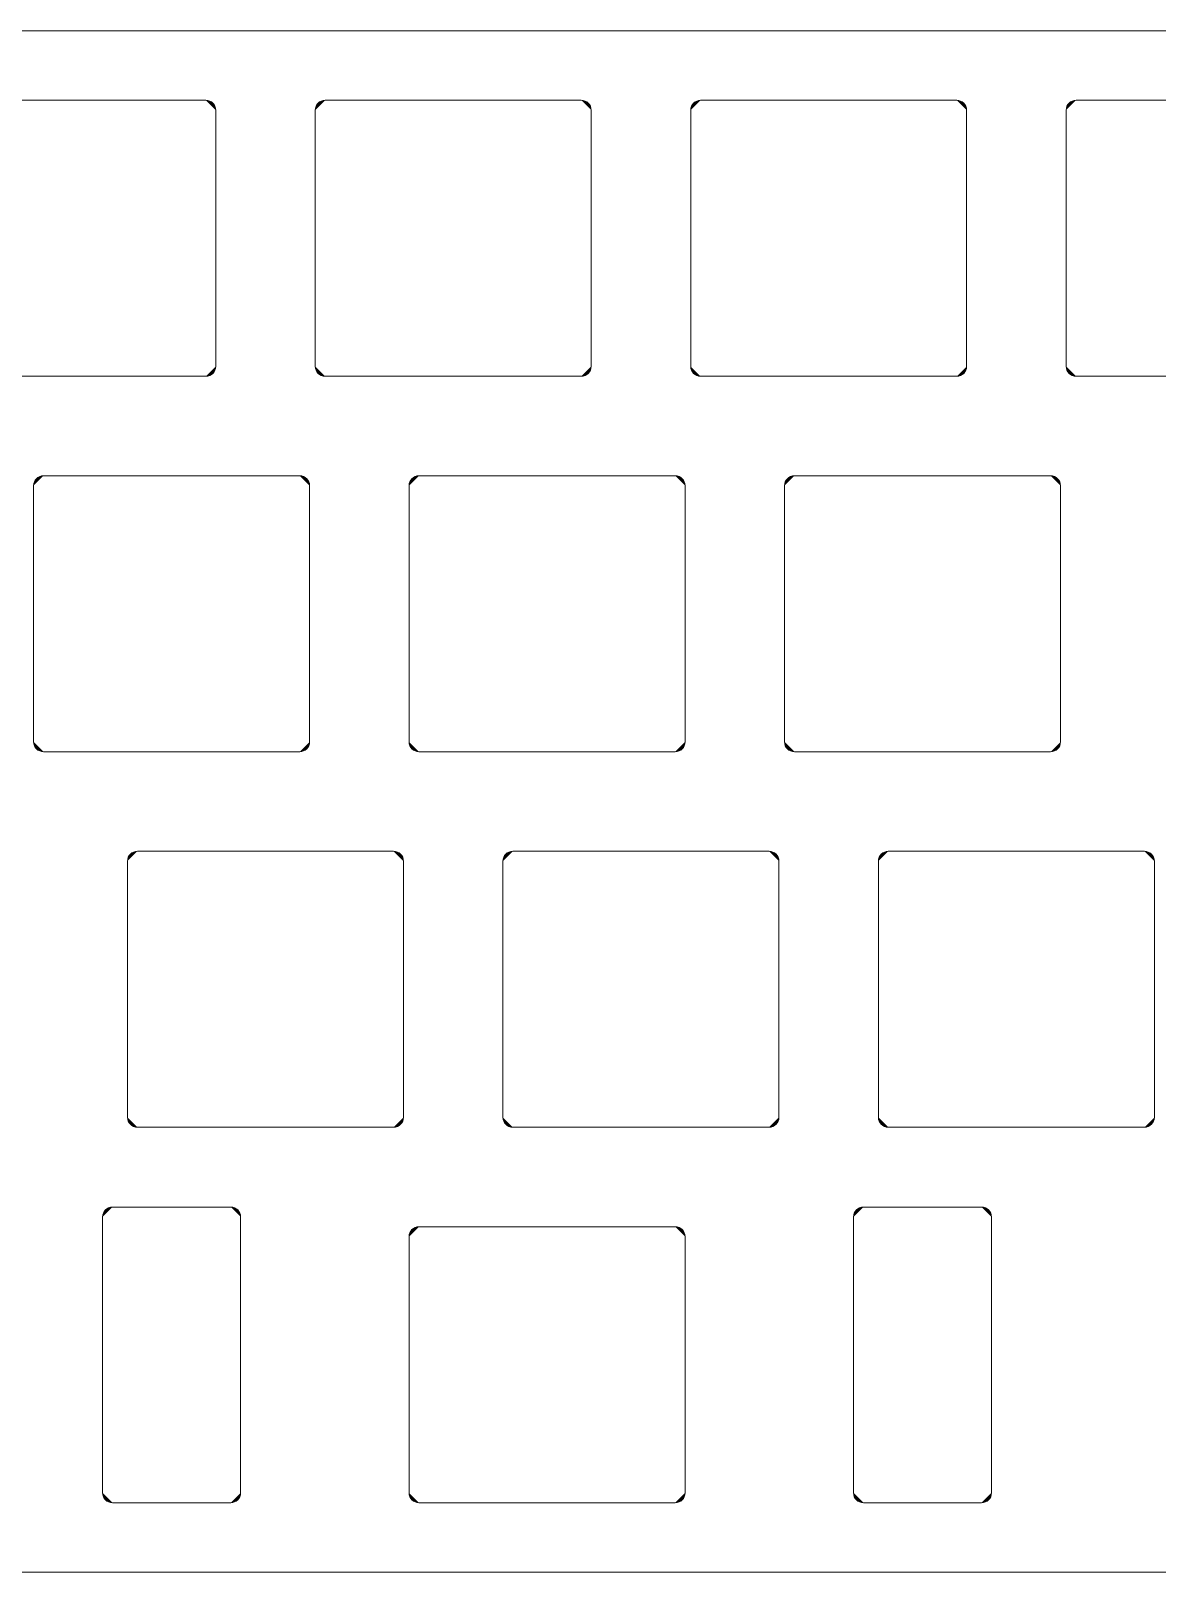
# Model space of a CAD drawing. Header units: millimetres. Extents: x 0 to 245, y 0 to 88.
# Drawn here: x 46.3 to 103.5, y 5.1 to 83.3 of the extents above; entities that cross this region are included whole.
import ezdxf

# ---------------------------------------------------------------- set-up
doc = ezdxf.new("R2010")
doc.units = ezdxf.units.MM
doc.header["$MEASUREMENT"] = 0
doc.layers.add('Layer 1', color=7, linetype='Continuous', lineweight=0)

# ---------------------------------------------------------------- blocks, each defined once
blk = doc.blocks.new('Block_1')
at = {"layer": 'Layer 1', "true_color": 0x2f2d31, "transparency": 33554687}
h = blk.add_hatch(color=250, dxfattribs=at)
h.dxf.hatch_style = 2
edge = h.paths.add_edge_path()
edge.add_spline(control_points=[(216.937, 83.292), (216.937, 83.292), (28.15, 83.292), (28.15, 83.292)], knot_values=[0, 0, 0, 0, 1, 1, 1, 1], degree=3, periodic=0)
edge.add_line((28.15, 83.292), (216.937, 83.292))
h = blk.add_hatch(color=250, dxfattribs=at)
h.dxf.hatch_style = 2
edge = h.paths.add_edge_path()
edge.add_spline(control_points=[(55.225, 79.767), (55.225, 79.767), (42.225, 79.767), (42.225, 79.767)], knot_values=[0, 0, 0, 0, 1, 1, 1, 1], degree=3, periodic=0)
edge.add_line((42.225, 79.767), (55.225, 79.767))
h = blk.add_hatch(color=250, dxfattribs=at)
h.dxf.hatch_style = 2
edge = h.paths.add_edge_path()
edge.add_spline(control_points=[(55.725, 79.267), (55.725, 79.543), (55.501, 79.767), (55.225, 79.767)], knot_values=[0, 0, 0, 0, 1, 1, 1, 1], degree=3, periodic=0)
edge.add_line((55.225, 79.767), (55.725, 79.267))
h = blk.add_hatch(color=250, dxfattribs=at)
h.dxf.hatch_style = 2
edge = h.paths.add_edge_path()
edge.add_spline(control_points=[(61.275, 79.767), (60.999, 79.767), (60.775, 79.543), (60.775, 79.267)], knot_values=[0, 0, 0, 0, 1, 1, 1, 1], degree=3, periodic=0)
edge.add_line((60.775, 79.267), (61.275, 79.767))
h = blk.add_hatch(color=250, dxfattribs=at)
h.dxf.hatch_style = 2
edge = h.paths.add_edge_path()
edge.add_spline(control_points=[(74.275, 79.767), (74.275, 79.767), (61.275, 79.767), (61.275, 79.767)], knot_values=[0, 0, 0, 0, 1, 1, 1, 1], degree=3, periodic=0)
edge.add_line((61.275, 79.767), (74.275, 79.767))
h = blk.add_hatch(color=250, dxfattribs=at)
h.dxf.hatch_style = 2
edge = h.paths.add_edge_path()
edge.add_spline(control_points=[(74.775, 79.267), (74.775, 79.543), (74.551, 79.767), (74.275, 79.767)], knot_values=[0, 0, 0, 0, 1, 1, 1, 1], degree=3, periodic=0)
edge.add_line((74.275, 79.767), (74.775, 79.267))
h = blk.add_hatch(color=250, dxfattribs=at)
h.dxf.hatch_style = 2
edge = h.paths.add_edge_path()
edge.add_spline(control_points=[(80.325, 79.767), (80.049, 79.767), (79.825, 79.543), (79.825, 79.267)], knot_values=[0, 0, 0, 0, 1, 1, 1, 1], degree=3, periodic=0)
edge.add_line((79.825, 79.267), (80.325, 79.767))
h = blk.add_hatch(color=250, dxfattribs=at)
h.dxf.hatch_style = 2
edge = h.paths.add_edge_path()
edge.add_spline(control_points=[(93.325, 79.767), (93.325, 79.767), (80.325, 79.767), (80.325, 79.767)], knot_values=[0, 0, 0, 0, 1, 1, 1, 1], degree=3, periodic=0)
edge.add_line((80.325, 79.767), (93.325, 79.767))
h = blk.add_hatch(color=250, dxfattribs=at)
h.dxf.hatch_style = 2
edge = h.paths.add_edge_path()
edge.add_spline(control_points=[(93.825, 79.267), (93.825, 79.543), (93.601, 79.767), (93.325, 79.767)], knot_values=[0, 0, 0, 0, 1, 1, 1, 1], degree=3, periodic=0)
edge.add_line((93.325, 79.767), (93.825, 79.267))
h = blk.add_hatch(color=250, dxfattribs=at)
h.dxf.hatch_style = 2
edge = h.paths.add_edge_path()
edge.add_spline(control_points=[(99.375, 79.767), (99.099, 79.767), (98.875, 79.543), (98.875, 79.267)], knot_values=[0, 0, 0, 0, 1, 1, 1, 1], degree=3, periodic=0)
edge.add_line((98.875, 79.267), (99.375, 79.767))
h = blk.add_hatch(color=250, dxfattribs=at)
h.dxf.hatch_style = 2
edge = h.paths.add_edge_path()
edge.add_spline(control_points=[(112.375, 79.767), (112.375, 79.767), (99.375, 79.767), (99.375, 79.767)], knot_values=[0, 0, 0, 0, 1, 1, 1, 1], degree=3, periodic=0)
edge.add_line((99.375, 79.767), (112.375, 79.767))
h = blk.add_hatch(color=250, dxfattribs=at)
h.dxf.hatch_style = 2
edge = h.paths.add_edge_path()
edge.add_spline(control_points=[(55.725, 66.267), (55.725, 66.267), (55.725, 79.267), (55.725, 79.267)], knot_values=[0, 0, 0, 0, 1, 1, 1, 1], degree=3, periodic=0)
edge.add_line((55.725, 79.267), (55.725, 66.267))
h = blk.add_hatch(color=250, dxfattribs=at)
h.dxf.hatch_style = 2
edge = h.paths.add_edge_path()
edge.add_spline(control_points=[(60.775, 79.267), (60.775, 79.267), (60.775, 66.267), (60.775, 66.267)], knot_values=[0, 0, 0, 0, 1, 1, 1, 1], degree=3, periodic=0)
edge.add_line((60.775, 66.267), (60.775, 79.267))
h = blk.add_hatch(color=250, dxfattribs=at)
h.dxf.hatch_style = 2
edge = h.paths.add_edge_path()
edge.add_spline(control_points=[(74.775, 66.267), (74.775, 66.267), (74.775, 79.267), (74.775, 79.267)], knot_values=[0, 0, 0, 0, 1, 1, 1, 1], degree=3, periodic=0)
edge.add_line((74.775, 79.267), (74.775, 66.267))
h = blk.add_hatch(color=250, dxfattribs=at)
h.dxf.hatch_style = 2
edge = h.paths.add_edge_path()
edge.add_spline(control_points=[(79.825, 79.267), (79.825, 79.267), (79.825, 66.267), (79.825, 66.267)], knot_values=[0, 0, 0, 0, 1, 1, 1, 1], degree=3, periodic=0)
edge.add_line((79.825, 66.267), (79.825, 79.267))
h = blk.add_hatch(color=250, dxfattribs=at)
h.dxf.hatch_style = 2
edge = h.paths.add_edge_path()
edge.add_spline(control_points=[(93.825, 66.267), (93.825, 66.267), (93.825, 79.267), (93.825, 79.267)], knot_values=[0, 0, 0, 0, 1, 1, 1, 1], degree=3, periodic=0)
edge.add_line((93.825, 79.267), (93.825, 66.267))
h = blk.add_hatch(color=250, dxfattribs=at)
h.dxf.hatch_style = 2
edge = h.paths.add_edge_path()
edge.add_spline(control_points=[(98.875, 79.267), (98.875, 79.267), (98.875, 66.267), (98.875, 66.267)], knot_values=[0, 0, 0, 0, 1, 1, 1, 1], degree=3, periodic=0)
edge.add_line((98.875, 66.267), (98.875, 79.267))
h = blk.add_hatch(color=250, dxfattribs=at)
h.dxf.hatch_style = 2
edge = h.paths.add_edge_path()
edge.add_spline(control_points=[(42.225, 65.767), (42.225, 65.767), (55.225, 65.767), (55.225, 65.767)], knot_values=[0, 0, 0, 0, 1, 1, 1, 1], degree=3, periodic=0)
edge.add_line((55.225, 65.767), (42.225, 65.767))
h = blk.add_hatch(color=250, dxfattribs=at)
h.dxf.hatch_style = 2
edge = h.paths.add_edge_path()
edge.add_spline(control_points=[(55.225, 65.767), (55.501, 65.767), (55.725, 65.991), (55.725, 66.267)], knot_values=[0, 0, 0, 0, 1, 1, 1, 1], degree=3, periodic=0)
edge.add_line((55.725, 66.267), (55.225, 65.767))
h = blk.add_hatch(color=250, dxfattribs=at)
h.dxf.hatch_style = 2
edge = h.paths.add_edge_path()
edge.add_spline(control_points=[(60.775, 66.267), (60.775, 65.991), (60.999, 65.767), (61.275, 65.767)], knot_values=[0, 0, 0, 0, 1, 1, 1, 1], degree=3, periodic=0)
edge.add_line((61.275, 65.767), (60.775, 66.267))
h = blk.add_hatch(color=250, dxfattribs=at)
h.dxf.hatch_style = 2
edge = h.paths.add_edge_path()
edge.add_spline(control_points=[(61.275, 65.767), (61.275, 65.767), (74.275, 65.767), (74.275, 65.767)], knot_values=[0, 0, 0, 0, 1, 1, 1, 1], degree=3, periodic=0)
edge.add_line((74.275, 65.767), (61.275, 65.767))
h = blk.add_hatch(color=250, dxfattribs=at)
h.dxf.hatch_style = 2
edge = h.paths.add_edge_path()
edge.add_spline(control_points=[(74.275, 65.767), (74.551, 65.767), (74.775, 65.991), (74.775, 66.267)], knot_values=[0, 0, 0, 0, 1, 1, 1, 1], degree=3, periodic=0)
edge.add_line((74.775, 66.267), (74.275, 65.767))
h = blk.add_hatch(color=250, dxfattribs=at)
h.dxf.hatch_style = 2
edge = h.paths.add_edge_path()
edge.add_spline(control_points=[(79.825, 66.267), (79.825, 65.991), (80.049, 65.767), (80.325, 65.767)], knot_values=[0, 0, 0, 0, 1, 1, 1, 1], degree=3, periodic=0)
edge.add_line((80.325, 65.767), (79.825, 66.267))
h = blk.add_hatch(color=250, dxfattribs=at)
h.dxf.hatch_style = 2
edge = h.paths.add_edge_path()
edge.add_spline(control_points=[(80.325, 65.767), (80.325, 65.767), (93.325, 65.767), (93.325, 65.767)], knot_values=[0, 0, 0, 0, 1, 1, 1, 1], degree=3, periodic=0)
edge.add_line((93.325, 65.767), (80.325, 65.767))
h = blk.add_hatch(color=250, dxfattribs=at)
h.dxf.hatch_style = 2
edge = h.paths.add_edge_path()
edge.add_spline(control_points=[(93.325, 65.767), (93.601, 65.767), (93.825, 65.991), (93.825, 66.267)], knot_values=[0, 0, 0, 0, 1, 1, 1, 1], degree=3, periodic=0)
edge.add_line((93.825, 66.267), (93.325, 65.767))
h = blk.add_hatch(color=250, dxfattribs=at)
h.dxf.hatch_style = 2
edge = h.paths.add_edge_path()
edge.add_spline(control_points=[(98.875, 66.267), (98.875, 65.991), (99.099, 65.767), (99.375, 65.767)], knot_values=[0, 0, 0, 0, 1, 1, 1, 1], degree=3, periodic=0)
edge.add_line((99.375, 65.767), (98.875, 66.267))
h = blk.add_hatch(color=250, dxfattribs=at)
h.dxf.hatch_style = 2
edge = h.paths.add_edge_path()
edge.add_spline(control_points=[(99.375, 65.767), (99.375, 65.767), (112.375, 65.767), (112.375, 65.767)], knot_values=[0, 0, 0, 0, 1, 1, 1, 1], degree=3, periodic=0)
edge.add_line((112.375, 65.767), (99.375, 65.767))
h = blk.add_hatch(color=250, dxfattribs=at)
h.dxf.hatch_style = 2
edge = h.paths.add_edge_path()
edge.add_spline(control_points=[(46.987, 60.717), (46.711, 60.717), (46.487, 60.493), (46.487, 60.217)], knot_values=[0, 0, 0, 0, 1, 1, 1, 1], degree=3, periodic=0)
edge.add_line((46.487, 60.217), (46.987, 60.717))
h = blk.add_hatch(color=250, dxfattribs=at)
h.dxf.hatch_style = 2
edge = h.paths.add_edge_path()
edge.add_spline(control_points=[(46.487, 60.217), (46.487, 60.217), (46.487, 47.217), (46.487, 47.217)], knot_values=[0, 0, 0, 0, 1, 1, 1, 1], degree=3, periodic=0)
edge.add_line((46.487, 47.217), (46.487, 60.217))
h = blk.add_hatch(color=250, dxfattribs=at)
h.dxf.hatch_style = 2
edge = h.paths.add_edge_path()
edge.add_spline(control_points=[(59.987, 60.717), (59.987, 60.717), (46.987, 60.717), (46.987, 60.717)], knot_values=[0, 0, 0, 0, 1, 1, 1, 1], degree=3, periodic=0)
edge.add_line((46.987, 60.717), (59.987, 60.717))
h = blk.add_hatch(color=250, dxfattribs=at)
h.dxf.hatch_style = 2
edge = h.paths.add_edge_path()
edge.add_spline(control_points=[(60.487, 60.217), (60.487, 60.493), (60.264, 60.717), (59.987, 60.717)], knot_values=[0, 0, 0, 0, 1, 1, 1, 1], degree=3, periodic=0)
edge.add_line((59.987, 60.717), (60.487, 60.217))
h = blk.add_hatch(color=250, dxfattribs=at)
h.dxf.hatch_style = 2
edge = h.paths.add_edge_path()
edge.add_spline(control_points=[(60.487, 47.217), (60.487, 47.217), (60.487, 60.217), (60.487, 60.217)], knot_values=[0, 0, 0, 0, 1, 1, 1, 1], degree=3, periodic=0)
edge.add_line((60.487, 60.217), (60.487, 47.217))
h = blk.add_hatch(color=250, dxfattribs=at)
h.dxf.hatch_style = 2
edge = h.paths.add_edge_path()
edge.add_spline(control_points=[(66.037, 60.717), (65.761, 60.717), (65.537, 60.493), (65.537, 60.217)], knot_values=[0, 0, 0, 0, 1, 1, 1, 1], degree=3, periodic=0)
edge.add_line((65.537, 60.217), (66.037, 60.717))
h = blk.add_hatch(color=250, dxfattribs=at)
h.dxf.hatch_style = 2
edge = h.paths.add_edge_path()
edge.add_spline(control_points=[(65.537, 60.217), (65.537, 60.217), (65.537, 47.217), (65.537, 47.217)], knot_values=[0, 0, 0, 0, 1, 1, 1, 1], degree=3, periodic=0)
edge.add_line((65.537, 47.217), (65.537, 60.217))
h = blk.add_hatch(color=250, dxfattribs=at)
h.dxf.hatch_style = 2
edge = h.paths.add_edge_path()
edge.add_spline(control_points=[(79.037, 60.717), (79.037, 60.717), (66.037, 60.717), (66.037, 60.717)], knot_values=[0, 0, 0, 0, 1, 1, 1, 1], degree=3, periodic=0)
edge.add_line((66.037, 60.717), (79.037, 60.717))
h = blk.add_hatch(color=250, dxfattribs=at)
h.dxf.hatch_style = 2
edge = h.paths.add_edge_path()
edge.add_spline(control_points=[(79.537, 60.217), (79.537, 60.493), (79.314, 60.717), (79.037, 60.717)], knot_values=[0, 0, 0, 0, 1, 1, 1, 1], degree=3, periodic=0)
edge.add_line((79.037, 60.717), (79.537, 60.217))
h = blk.add_hatch(color=250, dxfattribs=at)
h.dxf.hatch_style = 2
edge = h.paths.add_edge_path()
edge.add_spline(control_points=[(79.537, 47.217), (79.537, 47.217), (79.537, 60.217), (79.537, 60.217)], knot_values=[0, 0, 0, 0, 1, 1, 1, 1], degree=3, periodic=0)
edge.add_line((79.537, 60.217), (79.537, 47.217))
h = blk.add_hatch(color=250, dxfattribs=at)
h.dxf.hatch_style = 2
edge = h.paths.add_edge_path()
edge.add_spline(control_points=[(85.087, 60.717), (84.811, 60.717), (84.587, 60.493), (84.587, 60.217)], knot_values=[0, 0, 0, 0, 1, 1, 1, 1], degree=3, periodic=0)
edge.add_line((84.587, 60.217), (85.087, 60.717))
h = blk.add_hatch(color=250, dxfattribs=at)
h.dxf.hatch_style = 2
edge = h.paths.add_edge_path()
edge.add_spline(control_points=[(84.587, 60.217), (84.587, 60.217), (84.587, 47.217), (84.587, 47.217)], knot_values=[0, 0, 0, 0, 1, 1, 1, 1], degree=3, periodic=0)
edge.add_line((84.587, 47.217), (84.587, 60.217))
h = blk.add_hatch(color=250, dxfattribs=at)
h.dxf.hatch_style = 2
edge = h.paths.add_edge_path()
edge.add_spline(control_points=[(98.087, 60.717), (98.087, 60.717), (85.087, 60.717), (85.087, 60.717)], knot_values=[0, 0, 0, 0, 1, 1, 1, 1], degree=3, periodic=0)
edge.add_line((85.087, 60.717), (98.087, 60.717))
h = blk.add_hatch(color=250, dxfattribs=at)
h.dxf.hatch_style = 2
edge = h.paths.add_edge_path()
edge.add_spline(control_points=[(98.587, 60.217), (98.587, 60.493), (98.364, 60.717), (98.087, 60.717)], knot_values=[0, 0, 0, 0, 1, 1, 1, 1], degree=3, periodic=0)
edge.add_line((98.087, 60.717), (98.587, 60.217))
h = blk.add_hatch(color=250, dxfattribs=at)
h.dxf.hatch_style = 2
edge = h.paths.add_edge_path()
edge.add_spline(control_points=[(98.587, 47.217), (98.587, 47.217), (98.587, 60.217), (98.587, 60.217)], knot_values=[0, 0, 0, 0, 1, 1, 1, 1], degree=3, periodic=0)
edge.add_line((98.587, 60.217), (98.587, 47.217))
h = blk.add_hatch(color=250, dxfattribs=at)
h.dxf.hatch_style = 2
edge = h.paths.add_edge_path()
edge.add_spline(control_points=[(46.487, 47.217), (46.487, 46.941), (46.711, 46.717), (46.987, 46.717)], knot_values=[0, 0, 0, 0, 1, 1, 1, 1], degree=3, periodic=0)
edge.add_line((46.987, 46.717), (46.487, 47.217))
h = blk.add_hatch(color=250, dxfattribs=at)
h.dxf.hatch_style = 2
edge = h.paths.add_edge_path()
edge.add_spline(control_points=[(59.987, 46.717), (60.264, 46.717), (60.487, 46.941), (60.487, 47.217)], knot_values=[0, 0, 0, 0, 1, 1, 1, 1], degree=3, periodic=0)
edge.add_line((60.487, 47.217), (59.987, 46.717))
h = blk.add_hatch(color=250, dxfattribs=at)
h.dxf.hatch_style = 2
edge = h.paths.add_edge_path()
edge.add_spline(control_points=[(65.537, 47.217), (65.537, 46.941), (65.761, 46.717), (66.037, 46.717)], knot_values=[0, 0, 0, 0, 1, 1, 1, 1], degree=3, periodic=0)
edge.add_line((66.037, 46.717), (65.537, 47.217))
h = blk.add_hatch(color=250, dxfattribs=at)
h.dxf.hatch_style = 2
edge = h.paths.add_edge_path()
edge.add_spline(control_points=[(79.037, 46.717), (79.314, 46.717), (79.537, 46.941), (79.537, 47.217)], knot_values=[0, 0, 0, 0, 1, 1, 1, 1], degree=3, periodic=0)
edge.add_line((79.537, 47.217), (79.037, 46.717))
h = blk.add_hatch(color=250, dxfattribs=at)
h.dxf.hatch_style = 2
edge = h.paths.add_edge_path()
edge.add_spline(control_points=[(84.587, 47.217), (84.587, 46.941), (84.811, 46.717), (85.087, 46.717)], knot_values=[0, 0, 0, 0, 1, 1, 1, 1], degree=3, periodic=0)
edge.add_line((85.087, 46.717), (84.587, 47.217))
h = blk.add_hatch(color=250, dxfattribs=at)
h.dxf.hatch_style = 2
edge = h.paths.add_edge_path()
edge.add_spline(control_points=[(98.087, 46.717), (98.364, 46.717), (98.587, 46.941), (98.587, 47.217)], knot_values=[0, 0, 0, 0, 1, 1, 1, 1], degree=3, periodic=0)
edge.add_line((98.587, 47.217), (98.087, 46.717))
h = blk.add_hatch(color=250, dxfattribs=at)
h.dxf.hatch_style = 2
edge = h.paths.add_edge_path()
edge.add_spline(control_points=[(46.987, 46.717), (46.987, 46.717), (59.987, 46.717), (59.987, 46.717)], knot_values=[0, 0, 0, 0, 1, 1, 1, 1], degree=3, periodic=0)
edge.add_line((59.987, 46.717), (46.987, 46.717))
h = blk.add_hatch(color=250, dxfattribs=at)
h.dxf.hatch_style = 2
edge = h.paths.add_edge_path()
edge.add_spline(control_points=[(66.037, 46.717), (66.037, 46.717), (79.037, 46.717), (79.037, 46.717)], knot_values=[0, 0, 0, 0, 1, 1, 1, 1], degree=3, periodic=0)
edge.add_line((79.037, 46.717), (66.037, 46.717))
h = blk.add_hatch(color=250, dxfattribs=at)
h.dxf.hatch_style = 2
edge = h.paths.add_edge_path()
edge.add_spline(control_points=[(85.087, 46.717), (85.087, 46.717), (98.087, 46.717), (98.087, 46.717)], knot_values=[0, 0, 0, 0, 1, 1, 1, 1], degree=3, periodic=0)
edge.add_line((98.087, 46.717), (85.087, 46.717))
h = blk.add_hatch(color=250, dxfattribs=at)
h.dxf.hatch_style = 2
edge = h.paths.add_edge_path()
edge.add_spline(control_points=[(51.75, 41.667), (51.474, 41.667), (51.25, 41.443), (51.25, 41.167)], knot_values=[0, 0, 0, 0, 1, 1, 1, 1], degree=3, periodic=0)
edge.add_line((51.25, 41.167), (51.75, 41.667))
h = blk.add_hatch(color=250, dxfattribs=at)
h.dxf.hatch_style = 2
edge = h.paths.add_edge_path()
edge.add_spline(control_points=[(64.75, 41.667), (64.75, 41.667), (51.75, 41.667), (51.75, 41.667)], knot_values=[0, 0, 0, 0, 1, 1, 1, 1], degree=3, periodic=0)
edge.add_line((51.75, 41.667), (64.75, 41.667))
h = blk.add_hatch(color=250, dxfattribs=at)
h.dxf.hatch_style = 2
edge = h.paths.add_edge_path()
edge.add_spline(control_points=[(65.25, 41.167), (65.25, 41.443), (65.026, 41.667), (64.75, 41.667)], knot_values=[0, 0, 0, 0, 1, 1, 1, 1], degree=3, periodic=0)
edge.add_line((64.75, 41.667), (65.25, 41.167))
h = blk.add_hatch(color=250, dxfattribs=at)
h.dxf.hatch_style = 2
edge = h.paths.add_edge_path()
edge.add_spline(control_points=[(70.8, 41.667), (70.524, 41.667), (70.3, 41.443), (70.3, 41.167)], knot_values=[0, 0, 0, 0, 1, 1, 1, 1], degree=3, periodic=0)
edge.add_line((70.3, 41.167), (70.8, 41.667))
h = blk.add_hatch(color=250, dxfattribs=at)
h.dxf.hatch_style = 2
edge = h.paths.add_edge_path()
edge.add_spline(control_points=[(83.8, 41.667), (83.8, 41.667), (70.8, 41.667), (70.8, 41.667)], knot_values=[0, 0, 0, 0, 1, 1, 1, 1], degree=3, periodic=0)
edge.add_line((70.8, 41.667), (83.8, 41.667))
h = blk.add_hatch(color=250, dxfattribs=at)
h.dxf.hatch_style = 2
edge = h.paths.add_edge_path()
edge.add_spline(control_points=[(84.3, 41.167), (84.3, 41.443), (84.076, 41.667), (83.8, 41.667)], knot_values=[0, 0, 0, 0, 1, 1, 1, 1], degree=3, periodic=0)
edge.add_line((83.8, 41.667), (84.3, 41.167))
h = blk.add_hatch(color=250, dxfattribs=at)
h.dxf.hatch_style = 2
edge = h.paths.add_edge_path()
edge.add_spline(control_points=[(89.85, 41.667), (89.574, 41.667), (89.35, 41.443), (89.35, 41.167)], knot_values=[0, 0, 0, 0, 1, 1, 1, 1], degree=3, periodic=0)
edge.add_line((89.35, 41.167), (89.85, 41.667))
h = blk.add_hatch(color=250, dxfattribs=at)
h.dxf.hatch_style = 2
edge = h.paths.add_edge_path()
edge.add_spline(control_points=[(102.85, 41.667), (102.85, 41.667), (89.85, 41.667), (89.85, 41.667)], knot_values=[0, 0, 0, 0, 1, 1, 1, 1], degree=3, periodic=0)
edge.add_line((89.85, 41.667), (102.85, 41.667))
h = blk.add_hatch(color=250, dxfattribs=at)
h.dxf.hatch_style = 2
edge = h.paths.add_edge_path()
edge.add_spline(control_points=[(103.35, 41.167), (103.35, 41.443), (103.126, 41.667), (102.85, 41.667)], knot_values=[0, 0, 0, 0, 1, 1, 1, 1], degree=3, periodic=0)
edge.add_line((102.85, 41.667), (103.35, 41.167))
h = blk.add_hatch(color=250, dxfattribs=at)
h.dxf.hatch_style = 2
edge = h.paths.add_edge_path()
edge.add_spline(control_points=[(51.25, 41.167), (51.25, 41.167), (51.25, 28.167), (51.25, 28.167)], knot_values=[0, 0, 0, 0, 1, 1, 1, 1], degree=3, periodic=0)
edge.add_line((51.25, 28.167), (51.25, 41.167))
h = blk.add_hatch(color=250, dxfattribs=at)
h.dxf.hatch_style = 2
edge = h.paths.add_edge_path()
edge.add_spline(control_points=[(65.25, 28.167), (65.25, 28.167), (65.25, 41.167), (65.25, 41.167)], knot_values=[0, 0, 0, 0, 1, 1, 1, 1], degree=3, periodic=0)
edge.add_line((65.25, 41.167), (65.25, 28.167))
h = blk.add_hatch(color=250, dxfattribs=at)
h.dxf.hatch_style = 2
edge = h.paths.add_edge_path()
edge.add_spline(control_points=[(70.3, 41.167), (70.3, 41.167), (70.3, 28.167), (70.3, 28.167)], knot_values=[0, 0, 0, 0, 1, 1, 1, 1], degree=3, periodic=0)
edge.add_line((70.3, 28.167), (70.3, 41.167))
h = blk.add_hatch(color=250, dxfattribs=at)
h.dxf.hatch_style = 2
edge = h.paths.add_edge_path()
edge.add_spline(control_points=[(84.3, 28.167), (84.3, 28.167), (84.3, 41.167), (84.3, 41.167)], knot_values=[0, 0, 0, 0, 1, 1, 1, 1], degree=3, periodic=0)
edge.add_line((84.3, 41.167), (84.3, 28.167))
h = blk.add_hatch(color=250, dxfattribs=at)
h.dxf.hatch_style = 2
edge = h.paths.add_edge_path()
edge.add_spline(control_points=[(89.35, 41.167), (89.35, 41.167), (89.35, 28.167), (89.35, 28.167)], knot_values=[0, 0, 0, 0, 1, 1, 1, 1], degree=3, periodic=0)
edge.add_line((89.35, 28.167), (89.35, 41.167))
h = blk.add_hatch(color=250, dxfattribs=at)
h.dxf.hatch_style = 2
edge = h.paths.add_edge_path()
edge.add_spline(control_points=[(103.35, 28.167), (103.35, 28.167), (103.35, 41.167), (103.35, 41.167)], knot_values=[0, 0, 0, 0, 1, 1, 1, 1], degree=3, periodic=0)
edge.add_line((103.35, 41.167), (103.35, 28.167))
h = blk.add_hatch(color=250, dxfattribs=at)
h.dxf.hatch_style = 2
edge = h.paths.add_edge_path()
edge.add_spline(control_points=[(51.25, 28.167), (51.25, 27.891), (51.474, 27.667), (51.75, 27.667)], knot_values=[0, 0, 0, 0, 1, 1, 1, 1], degree=3, periodic=0)
edge.add_line((51.75, 27.667), (51.25, 28.167))
h = blk.add_hatch(color=250, dxfattribs=at)
h.dxf.hatch_style = 2
edge = h.paths.add_edge_path()
edge.add_spline(control_points=[(64.75, 27.667), (65.026, 27.667), (65.25, 27.891), (65.25, 28.167)], knot_values=[0, 0, 0, 0, 1, 1, 1, 1], degree=3, periodic=0)
edge.add_line((65.25, 28.167), (64.75, 27.667))
h = blk.add_hatch(color=250, dxfattribs=at)
h.dxf.hatch_style = 2
edge = h.paths.add_edge_path()
edge.add_spline(control_points=[(70.3, 28.167), (70.3, 27.891), (70.524, 27.667), (70.8, 27.667)], knot_values=[0, 0, 0, 0, 1, 1, 1, 1], degree=3, periodic=0)
edge.add_line((70.8, 27.667), (70.3, 28.167))
h = blk.add_hatch(color=250, dxfattribs=at)
h.dxf.hatch_style = 2
edge = h.paths.add_edge_path()
edge.add_spline(control_points=[(83.8, 27.667), (84.076, 27.667), (84.3, 27.891), (84.3, 28.167)], knot_values=[0, 0, 0, 0, 1, 1, 1, 1], degree=3, periodic=0)
edge.add_line((84.3, 28.167), (83.8, 27.667))
h = blk.add_hatch(color=250, dxfattribs=at)
h.dxf.hatch_style = 2
edge = h.paths.add_edge_path()
edge.add_spline(control_points=[(89.35, 28.167), (89.35, 27.891), (89.574, 27.667), (89.85, 27.667)], knot_values=[0, 0, 0, 0, 1, 1, 1, 1], degree=3, periodic=0)
edge.add_line((89.85, 27.667), (89.35, 28.167))
h = blk.add_hatch(color=250, dxfattribs=at)
h.dxf.hatch_style = 2
edge = h.paths.add_edge_path()
edge.add_spline(control_points=[(102.85, 27.667), (103.126, 27.667), (103.35, 27.891), (103.35, 28.167)], knot_values=[0, 0, 0, 0, 1, 1, 1, 1], degree=3, periodic=0)
edge.add_line((103.35, 28.167), (102.85, 27.667))
h = blk.add_hatch(color=250, dxfattribs=at)
h.dxf.hatch_style = 2
edge = h.paths.add_edge_path()
edge.add_spline(control_points=[(51.75, 27.667), (51.75, 27.667), (64.75, 27.667), (64.75, 27.667)], knot_values=[0, 0, 0, 0, 1, 1, 1, 1], degree=3, periodic=0)
edge.add_line((64.75, 27.667), (51.75, 27.667))
h = blk.add_hatch(color=250, dxfattribs=at)
h.dxf.hatch_style = 2
edge = h.paths.add_edge_path()
edge.add_spline(control_points=[(70.8, 27.667), (70.8, 27.667), (83.8, 27.667), (83.8, 27.667)], knot_values=[0, 0, 0, 0, 1, 1, 1, 1], degree=3, periodic=0)
edge.add_line((83.8, 27.667), (70.8, 27.667))
h = blk.add_hatch(color=250, dxfattribs=at)
h.dxf.hatch_style = 2
edge = h.paths.add_edge_path()
edge.add_spline(control_points=[(89.85, 27.667), (89.85, 27.667), (102.85, 27.667), (102.85, 27.667)], knot_values=[0, 0, 0, 0, 1, 1, 1, 1], degree=3, periodic=0)
edge.add_line((102.85, 27.667), (89.85, 27.667))
h = blk.add_hatch(color=250, dxfattribs=at)
h.dxf.hatch_style = 2
edge = h.paths.add_edge_path()
edge.add_spline(control_points=[(50.487, 23.617), (50.211, 23.617), (49.987, 23.393), (49.987, 23.117)], knot_values=[0, 0, 0, 0, 1, 1, 1, 1], degree=3, periodic=0)
edge.add_line((49.987, 23.117), (50.487, 23.617))
h = blk.add_hatch(color=250, dxfattribs=at)
h.dxf.hatch_style = 2
edge = h.paths.add_edge_path()
edge.add_spline(control_points=[(56.487, 23.617), (56.487, 23.617), (50.487, 23.617), (50.487, 23.617)], knot_values=[0, 0, 0, 0, 1, 1, 1, 1], degree=3, periodic=0)
edge.add_line((50.487, 23.617), (56.487, 23.617))
h = blk.add_hatch(color=250, dxfattribs=at)
h.dxf.hatch_style = 2
edge = h.paths.add_edge_path()
edge.add_spline(control_points=[(56.987, 23.117), (56.987, 23.393), (56.764, 23.617), (56.487, 23.617)], knot_values=[0, 0, 0, 0, 1, 1, 1, 1], degree=3, periodic=0)
edge.add_line((56.487, 23.617), (56.987, 23.117))
h = blk.add_hatch(color=250, dxfattribs=at)
h.dxf.hatch_style = 2
edge = h.paths.add_edge_path()
edge.add_spline(control_points=[(88.587, 23.617), (88.311, 23.617), (88.087, 23.393), (88.087, 23.117)], knot_values=[0, 0, 0, 0, 1, 1, 1, 1], degree=3, periodic=0)
edge.add_line((88.087, 23.117), (88.587, 23.617))
h = blk.add_hatch(color=250, dxfattribs=at)
h.dxf.hatch_style = 2
edge = h.paths.add_edge_path()
edge.add_spline(control_points=[(94.587, 23.617), (94.587, 23.617), (88.587, 23.617), (88.587, 23.617)], knot_values=[0, 0, 0, 0, 1, 1, 1, 1], degree=3, periodic=0)
edge.add_line((88.587, 23.617), (94.587, 23.617))
h = blk.add_hatch(color=250, dxfattribs=at)
h.dxf.hatch_style = 2
edge = h.paths.add_edge_path()
edge.add_spline(control_points=[(95.087, 23.117), (95.087, 23.393), (94.864, 23.617), (94.587, 23.617)], knot_values=[0, 0, 0, 0, 1, 1, 1, 1], degree=3, periodic=0)
edge.add_line((94.587, 23.617), (95.087, 23.117))
h = blk.add_hatch(color=250, dxfattribs=at)
h.dxf.hatch_style = 2
edge = h.paths.add_edge_path()
edge.add_spline(control_points=[(49.987, 23.117), (49.987, 23.117), (49.987, 9.117), (49.987, 9.117)], knot_values=[0, 0, 0, 0, 1, 1, 1, 1], degree=3, periodic=0)
edge.add_line((49.987, 9.117), (49.987, 23.117))
h = blk.add_hatch(color=250, dxfattribs=at)
h.dxf.hatch_style = 2
edge = h.paths.add_edge_path()
edge.add_spline(control_points=[(56.987, 9.117), (56.987, 9.117), (56.987, 23.117), (56.987, 23.117)], knot_values=[0, 0, 0, 0, 1, 1, 1, 1], degree=3, periodic=0)
edge.add_line((56.987, 23.117), (56.987, 9.117))
h = blk.add_hatch(color=250, dxfattribs=at)
h.dxf.hatch_style = 2
edge = h.paths.add_edge_path()
edge.add_spline(control_points=[(88.087, 23.117), (88.087, 23.117), (88.087, 9.117), (88.087, 9.117)], knot_values=[0, 0, 0, 0, 1, 1, 1, 1], degree=3, periodic=0)
edge.add_line((88.087, 9.117), (88.087, 23.117))
h = blk.add_hatch(color=250, dxfattribs=at)
h.dxf.hatch_style = 2
edge = h.paths.add_edge_path()
edge.add_spline(control_points=[(95.087, 9.117), (95.087, 9.117), (95.087, 23.117), (95.087, 23.117)], knot_values=[0, 0, 0, 0, 1, 1, 1, 1], degree=3, periodic=0)
edge.add_line((95.087, 23.117), (95.087, 9.117))
h = blk.add_hatch(color=250, dxfattribs=at)
h.dxf.hatch_style = 2
edge = h.paths.add_edge_path()
edge.add_spline(control_points=[(66.037, 22.617), (65.761, 22.617), (65.537, 22.393), (65.537, 22.117)], knot_values=[0, 0, 0, 0, 1, 1, 1, 1], degree=3, periodic=0)
edge.add_line((65.537, 22.117), (66.037, 22.617))
h = blk.add_hatch(color=250, dxfattribs=at)
h.dxf.hatch_style = 2
edge = h.paths.add_edge_path()
edge.add_spline(control_points=[(65.537, 22.117), (65.537, 22.117), (65.537, 9.117), (65.537, 9.117)], knot_values=[0, 0, 0, 0, 1, 1, 1, 1], degree=3, periodic=0)
edge.add_line((65.537, 9.117), (65.537, 22.117))
h = blk.add_hatch(color=250, dxfattribs=at)
h.dxf.hatch_style = 2
edge = h.paths.add_edge_path()
edge.add_spline(control_points=[(79.037, 22.617), (79.037, 22.617), (66.037, 22.617), (66.037, 22.617)], knot_values=[0, 0, 0, 0, 1, 1, 1, 1], degree=3, periodic=0)
edge.add_line((66.037, 22.617), (79.037, 22.617))
h = blk.add_hatch(color=250, dxfattribs=at)
h.dxf.hatch_style = 2
edge = h.paths.add_edge_path()
edge.add_spline(control_points=[(79.537, 22.117), (79.537, 22.393), (79.314, 22.617), (79.037, 22.617)], knot_values=[0, 0, 0, 0, 1, 1, 1, 1], degree=3, periodic=0)
edge.add_line((79.037, 22.617), (79.537, 22.117))
h = blk.add_hatch(color=250, dxfattribs=at)
h.dxf.hatch_style = 2
edge = h.paths.add_edge_path()
edge.add_spline(control_points=[(79.537, 9.117), (79.537, 9.117), (79.537, 22.117), (79.537, 22.117)], knot_values=[0, 0, 0, 0, 1, 1, 1, 1], degree=3, periodic=0)
edge.add_line((79.537, 22.117), (79.537, 9.117))
h = blk.add_hatch(color=250, dxfattribs=at)
h.dxf.hatch_style = 2
edge = h.paths.add_edge_path()
edge.add_spline(control_points=[(49.987, 9.117), (49.987, 8.841), (50.211, 8.617), (50.487, 8.617)], knot_values=[0, 0, 0, 0, 1, 1, 1, 1], degree=3, periodic=0)
edge.add_line((50.487, 8.617), (49.987, 9.117))
h = blk.add_hatch(color=250, dxfattribs=at)
h.dxf.hatch_style = 2
edge = h.paths.add_edge_path()
edge.add_spline(control_points=[(50.487, 8.617), (50.487, 8.617), (56.487, 8.617), (56.487, 8.617)], knot_values=[0, 0, 0, 0, 1, 1, 1, 1], degree=3, periodic=0)
edge.add_line((56.487, 8.617), (50.487, 8.617))
h = blk.add_hatch(color=250, dxfattribs=at)
h.dxf.hatch_style = 2
edge = h.paths.add_edge_path()
edge.add_spline(control_points=[(56.487, 8.617), (56.764, 8.617), (56.987, 8.841), (56.987, 9.117)], knot_values=[0, 0, 0, 0, 1, 1, 1, 1], degree=3, periodic=0)
edge.add_line((56.987, 9.117), (56.487, 8.617))
h = blk.add_hatch(color=250, dxfattribs=at)
h.dxf.hatch_style = 2
edge = h.paths.add_edge_path()
edge.add_spline(control_points=[(65.537, 9.117), (65.537, 8.841), (65.761, 8.617), (66.037, 8.617)], knot_values=[0, 0, 0, 0, 1, 1, 1, 1], degree=3, periodic=0)
edge.add_line((66.037, 8.617), (65.537, 9.117))
h = blk.add_hatch(color=250, dxfattribs=at)
h.dxf.hatch_style = 2
edge = h.paths.add_edge_path()
edge.add_spline(control_points=[(66.037, 8.617), (66.037, 8.617), (79.037, 8.617), (79.037, 8.617)], knot_values=[0, 0, 0, 0, 1, 1, 1, 1], degree=3, periodic=0)
edge.add_line((79.037, 8.617), (66.037, 8.617))
h = blk.add_hatch(color=250, dxfattribs=at)
h.dxf.hatch_style = 2
edge = h.paths.add_edge_path()
edge.add_spline(control_points=[(79.037, 8.617), (79.314, 8.617), (79.537, 8.841), (79.537, 9.117)], knot_values=[0, 0, 0, 0, 1, 1, 1, 1], degree=3, periodic=0)
edge.add_line((79.537, 9.117), (79.037, 8.617))
h = blk.add_hatch(color=250, dxfattribs=at)
h.dxf.hatch_style = 2
edge = h.paths.add_edge_path()
edge.add_spline(control_points=[(88.087, 9.117), (88.087, 8.841), (88.311, 8.617), (88.587, 8.617)], knot_values=[0, 0, 0, 0, 1, 1, 1, 1], degree=3, periodic=0)
edge.add_line((88.587, 8.617), (88.087, 9.117))
h = blk.add_hatch(color=250, dxfattribs=at)
h.dxf.hatch_style = 2
edge = h.paths.add_edge_path()
edge.add_spline(control_points=[(88.587, 8.617), (88.587, 8.617), (94.587, 8.617), (94.587, 8.617)], knot_values=[0, 0, 0, 0, 1, 1, 1, 1], degree=3, periodic=0)
edge.add_line((94.587, 8.617), (88.587, 8.617))
h = blk.add_hatch(color=250, dxfattribs=at)
h.dxf.hatch_style = 2
edge = h.paths.add_edge_path()
edge.add_spline(control_points=[(94.587, 8.617), (94.864, 8.617), (95.087, 8.841), (95.087, 9.117)], knot_values=[0, 0, 0, 0, 1, 1, 1, 1], degree=3, periodic=0)
edge.add_line((95.087, 9.117), (94.587, 8.617))
h = blk.add_hatch(color=250, dxfattribs=at)
h.dxf.hatch_style = 2
edge = h.paths.add_edge_path()
edge.add_spline(control_points=[(28.15, 5.092), (28.15, 5.092), (216.937, 5.092), (216.937, 5.092)], knot_values=[0, 0, 0, 0, 1, 1, 1, 1], degree=3, periodic=0)
edge.add_line((216.937, 5.092), (28.15, 5.092))
at = {"layer": 'Layer 1', "color": 250, "lineweight": 20, "true_color": 0x2f2d31}
for points in [[(216.937, 83.292), (216.937, 83.292), (28.15, 83.292), (28.15, 83.292)], [(55.225, 79.767), (55.225, 79.767), (42.225, 79.767), (42.225, 79.767)], [(55.725, 79.267), (55.725, 79.543), (55.501, 79.767), (55.225, 79.767)], [(61.275, 79.767), (60.999, 79.767), (60.775, 79.543), (60.775, 79.267)], [(74.275, 79.767), (74.275, 79.767), (61.275, 79.767), (61.275, 79.767)], [(74.775, 79.267), (74.775, 79.543), (74.551, 79.767), (74.275, 79.767)], [(80.325, 79.767), (80.049, 79.767), (79.825, 79.543), (79.825, 79.267)], [(93.325, 79.767), (93.325, 79.767), (80.325, 79.767), (80.325, 79.767)], [(93.825, 79.267), (93.825, 79.543), (93.601, 79.767), (93.325, 79.767)], [(99.375, 79.767), (99.099, 79.767), (98.875, 79.543), (98.875, 79.267)], [(112.375, 79.767), (112.375, 79.767), (99.375, 79.767), (99.375, 79.767)], [(55.725, 66.267), (55.725, 66.267), (55.725, 79.267), (55.725, 79.267)], [(60.775, 79.267), (60.775, 79.267), (60.775, 66.267), (60.775, 66.267)], [(74.775, 66.267), (74.775, 66.267), (74.775, 79.267), (74.775, 79.267)], [(79.825, 79.267), (79.825, 79.267), (79.825, 66.267), (79.825, 66.267)], [(93.825, 66.267), (93.825, 66.267), (93.825, 79.267), (93.825, 79.267)], [(98.875, 79.267), (98.875, 79.267), (98.875, 66.267), (98.875, 66.267)], [(42.225, 65.767), (42.225, 65.767), (55.225, 65.767), (55.225, 65.767)], [(55.225, 65.767), (55.501, 65.767), (55.725, 65.991), (55.725, 66.267)], [(60.775, 66.267), (60.775, 65.991), (60.999, 65.767), (61.275, 65.767)], [(61.275, 65.767), (61.275, 65.767), (74.275, 65.767), (74.275, 65.767)], [(74.275, 65.767), (74.551, 65.767), (74.775, 65.991), (74.775, 66.267)], [(79.825, 66.267), (79.825, 65.991), (80.049, 65.767), (80.325, 65.767)], [(80.325, 65.767), (80.325, 65.767), (93.325, 65.767), (93.325, 65.767)], [(93.325, 65.767), (93.601, 65.767), (93.825, 65.991), (93.825, 66.267)], [(98.875, 66.267), (98.875, 65.991), (99.099, 65.767), (99.375, 65.767)], [(99.375, 65.767), (99.375, 65.767), (112.375, 65.767), (112.375, 65.767)], [(46.987, 60.717), (46.711, 60.717), (46.487, 60.493), (46.487, 60.217)], [(46.487, 60.217), (46.487, 60.217), (46.487, 47.217), (46.487, 47.217)], [(59.987, 60.717), (59.987, 60.717), (46.987, 60.717), (46.987, 60.717)], [(60.487, 60.217), (60.487, 60.493), (60.264, 60.717), (59.987, 60.717)], [(60.487, 47.217), (60.487, 47.217), (60.487, 60.217), (60.487, 60.217)], [(66.037, 60.717), (65.761, 60.717), (65.537, 60.493), (65.537, 60.217)], [(65.537, 60.217), (65.537, 60.217), (65.537, 47.217), (65.537, 47.217)], [(79.037, 60.717), (79.037, 60.717), (66.037, 60.717), (66.037, 60.717)], [(79.537, 60.217), (79.537, 60.493), (79.314, 60.717), (79.037, 60.717)], [(79.537, 47.217), (79.537, 47.217), (79.537, 60.217), (79.537, 60.217)], [(85.087, 60.717), (84.811, 60.717), (84.587, 60.493), (84.587, 60.217)], [(84.587, 60.217), (84.587, 60.217), (84.587, 47.217), (84.587, 47.217)], [(98.087, 60.717), (98.087, 60.717), (85.087, 60.717), (85.087, 60.717)], [(98.587, 60.217), (98.587, 60.493), (98.364, 60.717), (98.087, 60.717)], [(98.587, 47.217), (98.587, 47.217), (98.587, 60.217), (98.587, 60.217)], [(46.487, 47.217), (46.487, 46.941), (46.711, 46.717), (46.987, 46.717)], [(59.987, 46.717), (60.264, 46.717), (60.487, 46.941), (60.487, 47.217)], [(65.537, 47.217), (65.537, 46.941), (65.761, 46.717), (66.037, 46.717)], [(79.037, 46.717), (79.314, 46.717), (79.537, 46.941), (79.537, 47.217)], [(84.587, 47.217), (84.587, 46.941), (84.811, 46.717), (85.087, 46.717)], [(98.087, 46.717), (98.364, 46.717), (98.587, 46.941), (98.587, 47.217)], [(46.987, 46.717), (46.987, 46.717), (59.987, 46.717), (59.987, 46.717)], [(66.037, 46.717), (66.037, 46.717), (79.037, 46.717), (79.037, 46.717)], [(85.087, 46.717), (85.087, 46.717), (98.087, 46.717), (98.087, 46.717)], [(51.75, 41.667), (51.474, 41.667), (51.25, 41.443), (51.25, 41.167)], [(64.75, 41.667), (64.75, 41.667), (51.75, 41.667), (51.75, 41.667)], [(65.25, 41.167), (65.25, 41.443), (65.026, 41.667), (64.75, 41.667)], [(70.8, 41.667), (70.524, 41.667), (70.3, 41.443), (70.3, 41.167)], [(83.8, 41.667), (83.8, 41.667), (70.8, 41.667), (70.8, 41.667)], [(84.3, 41.167), (84.3, 41.443), (84.076, 41.667), (83.8, 41.667)], [(89.85, 41.667), (89.574, 41.667), (89.35, 41.443), (89.35, 41.167)], [(102.85, 41.667), (102.85, 41.667), (89.85, 41.667), (89.85, 41.667)], [(103.35, 41.167), (103.35, 41.443), (103.126, 41.667), (102.85, 41.667)], [(51.25, 41.167), (51.25, 41.167), (51.25, 28.167), (51.25, 28.167)], [(65.25, 28.167), (65.25, 28.167), (65.25, 41.167), (65.25, 41.167)], [(70.3, 41.167), (70.3, 41.167), (70.3, 28.167), (70.3, 28.167)], [(84.3, 28.167), (84.3, 28.167), (84.3, 41.167), (84.3, 41.167)], [(89.35, 41.167), (89.35, 41.167), (89.35, 28.167), (89.35, 28.167)], [(103.35, 28.167), (103.35, 28.167), (103.35, 41.167), (103.35, 41.167)], [(51.25, 28.167), (51.25, 27.891), (51.474, 27.667), (51.75, 27.667)], [(64.75, 27.667), (65.026, 27.667), (65.25, 27.891), (65.25, 28.167)], [(70.3, 28.167), (70.3, 27.891), (70.524, 27.667), (70.8, 27.667)], [(83.8, 27.667), (84.076, 27.667), (84.3, 27.891), (84.3, 28.167)], [(89.35, 28.167), (89.35, 27.891), (89.574, 27.667), (89.85, 27.667)], [(102.85, 27.667), (103.126, 27.667), (103.35, 27.891), (103.35, 28.167)], [(51.75, 27.667), (51.75, 27.667), (64.75, 27.667), (64.75, 27.667)], [(70.8, 27.667), (70.8, 27.667), (83.8, 27.667), (83.8, 27.667)], [(89.85, 27.667), (89.85, 27.667), (102.85, 27.667), (102.85, 27.667)], [(50.487, 23.617), (50.211, 23.617), (49.987, 23.393), (49.987, 23.117)], [(56.487, 23.617), (56.487, 23.617), (50.487, 23.617), (50.487, 23.617)], [(56.987, 23.117), (56.987, 23.393), (56.764, 23.617), (56.487, 23.617)], [(88.587, 23.617), (88.311, 23.617), (88.087, 23.393), (88.087, 23.117)], [(94.587, 23.617), (94.587, 23.617), (88.587, 23.617), (88.587, 23.617)], [(95.087, 23.117), (95.087, 23.393), (94.864, 23.617), (94.587, 23.617)], [(49.987, 23.117), (49.987, 23.117), (49.987, 9.117), (49.987, 9.117)], [(56.987, 9.117), (56.987, 9.117), (56.987, 23.117), (56.987, 23.117)], [(88.087, 23.117), (88.087, 23.117), (88.087, 9.117), (88.087, 9.117)], [(95.087, 9.117), (95.087, 9.117), (95.087, 23.117), (95.087, 23.117)], [(66.037, 22.617), (65.761, 22.617), (65.537, 22.393), (65.537, 22.117)], [(65.537, 22.117), (65.537, 22.117), (65.537, 9.117), (65.537, 9.117)], [(79.037, 22.617), (79.037, 22.617), (66.037, 22.617), (66.037, 22.617)], [(79.537, 22.117), (79.537, 22.393), (79.314, 22.617), (79.037, 22.617)], [(79.537, 9.117), (79.537, 9.117), (79.537, 22.117), (79.537, 22.117)], [(49.987, 9.117), (49.987, 8.841), (50.211, 8.617), (50.487, 8.617)], [(50.487, 8.617), (50.487, 8.617), (56.487, 8.617), (56.487, 8.617)], [(56.487, 8.617), (56.764, 8.617), (56.987, 8.841), (56.987, 9.117)], [(65.537, 9.117), (65.537, 8.841), (65.761, 8.617), (66.037, 8.617)], [(66.037, 8.617), (66.037, 8.617), (79.037, 8.617), (79.037, 8.617)], [(79.037, 8.617), (79.314, 8.617), (79.537, 8.841), (79.537, 9.117)], [(88.087, 9.117), (88.087, 8.841), (88.311, 8.617), (88.587, 8.617)], [(88.587, 8.617), (88.587, 8.617), (94.587, 8.617), (94.587, 8.617)], [(94.587, 8.617), (94.864, 8.617), (95.087, 8.841), (95.087, 9.117)], [(28.15, 5.092), (28.15, 5.092), (216.937, 5.092), (216.937, 5.092)]]:
    blk.add_open_spline(points, degree=3, dxfattribs=at)

msp = doc.modelspace()

# ---------------------------------------------------------------- block references
at = {"layer": 'Layer 1'}
msp.add_blockref('Block_1', (0, 0), dxfattribs=at)

doc.saveas('drawing.dxf')
